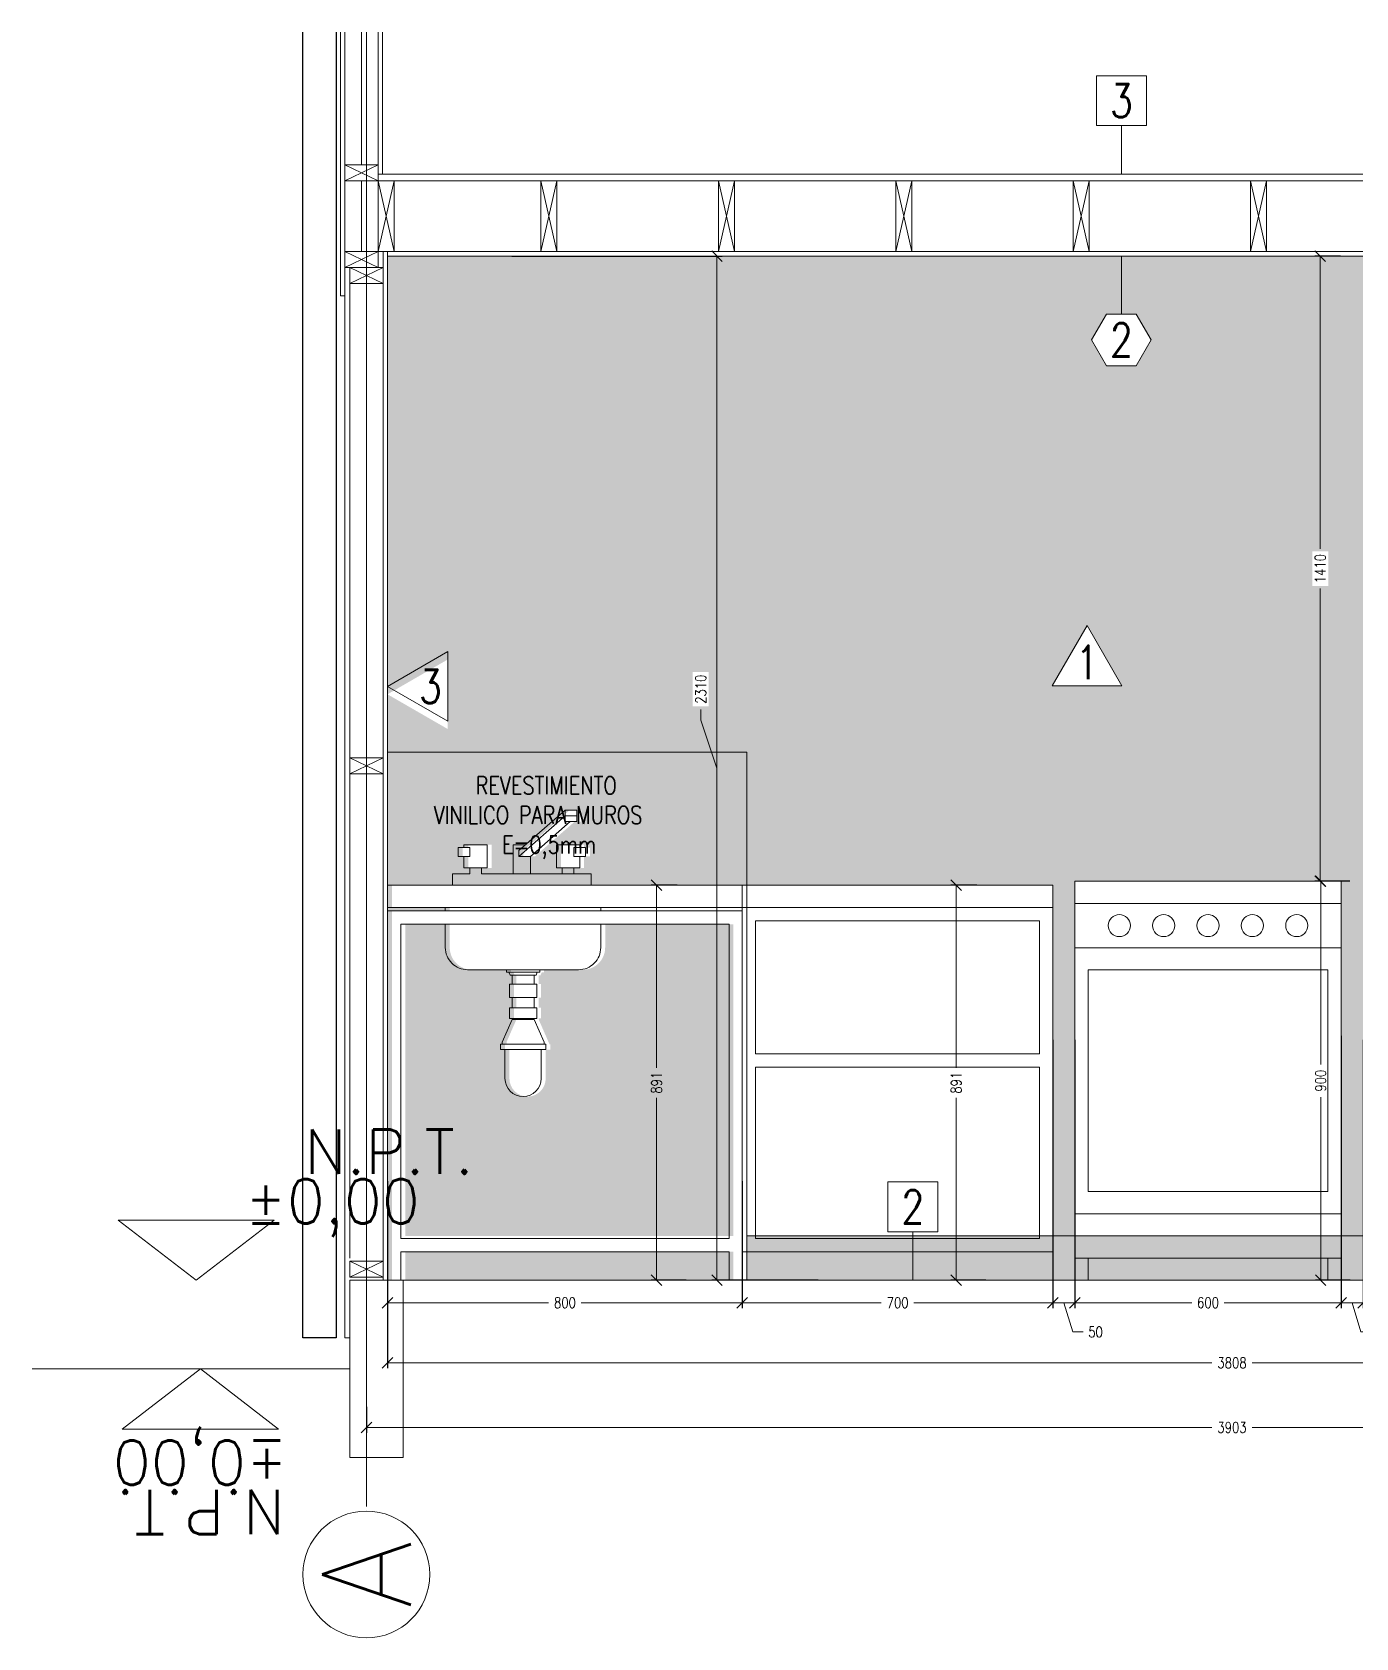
# Model space of a CAD drawing. Header units: metres. Extents: x -2 to 690, y -116 to 73.
# Drawn here: x 642.142 to 645.126, y 15.305 to 18.927 of the extents above; entities that cross this region are included whole.
import ezdxf
from ezdxf.enums import TextEntityAlignment as Align

# ---------------------------------------------------------------- set-up
doc = ezdxf.new("R2010")
doc.units = ezdxf.units.M
doc.header["$LTSCALE"] = 5
doc.header["$MEASUREMENT"] = 0
doc.layers.get('0').update_dxf_attribs({"color": 30})
doc.layers.get('DEFPOINTS').update_dxf_attribs({"color": 210})
doc.layers.add('_AUX', color=210, linetype='Continuous', lineweight=18, plot=False)
for name, color, linetype, lineweight in [('A-ANNO-DIMS', 3, 'Continuous', 18), ('A-ANNO-SYMB', 3, 'Continuous', 18), ('A-ANNO-TEXT', 3, 'Continuous', 18), ('A-DETL-MBND', 3, 'Continuous', 18), ('A-ELEV-IDEN', 3, 'Continuous', 18), ('A-ELEV-MBE2', 4, 'Continuous', 25), ('A-ELEV-PATT', 8, 'Continuous', 18), ('A-FURN', 8, 'Continuous', 18), ('A-WALL-PATT', 8, 'Continuous', 18), ('A-WALL-STUD', 3, 'Continuous', 18)]:
    doc.layers.add(name, color=color, linetype=linetype, lineweight=lineweight)
doc.styles.add('E-ROMANS', font='romans.shx', dxfattribs={"width": 0.8})
doc.dimstyles.new('E-0020_TICK_12', dxfattribs={"dimscale": 0.001, "dimtxt": 24, "dimasz": 24, "dimexe": 12, "dimexo": 8, "dimgap": 12, "dimtad": 0, "dimdec": 0, "dimlfac": 1000, "dimzin": 0, "dimdsep": 46, "dimtxsty": 'E-ROMANS', "dimblk": 'OBLIQUE', "dimcen": 12, "dimclrd": 256, "dimclre": 256, "dimclrt": 256, "dimadec": 0, "dimazin": 0, "dimtfac": 1, "dimtdec": 0, "dimtmove": 1, "dimatfit": 3, "dimldrblk": 'OPEN90', "dimfxl": 1, "dimtfill": 1, "dimtolj": 1, "dimtzin": 0, "dimlwd": -1, "dimarcsym": 0})

# ---------------------------------------------------------------- blocks, each defined once
blk = doc.blocks.new('_Oblique')
at = {"color": 0, "linetype": 'ByBlock', "lineweight": -2}
blk.add_line((-0.5, -0.5), (0.5, 0.5), dxfattribs=at)
blk = doc.blocks.new('*D149')
at = {"layer": 'A-ANNO-DIMS', "lineweight": -2, "transparency": 16777216}
for p, q in [((643.2237, 18.422), (643.6979, 18.422)), ((643.9138, 16.112), (643.6739, 16.112))]:
    blk.add_line(p, q, dxfattribs=at)
at = {"layer": 'A-ANNO-DIMS', "transparency": 16777216}
for p, q in [((643.6859, 16.112), (643.6859, 18.422)), ((643.6493, 17.3752), (643.6493, 17.3992)), ((643.6859, 17.267), (643.6493, 17.3752))]:
    blk.add_line(p, q, dxfattribs=at)
at = {"layer": 'DEFPOINTS', "color": 0, "transparency": 16777216}
for p in [(643.2157, 18.422), (643.6859, 18.422), (643.9218, 16.112)]:
    blk.add_point(p, dxfattribs=at)
at = {"layer": 'A-ANNO-DIMS', "transparency": 16777216, "xscale": 0.024, "yscale": 0.024, "zscale": 0.024}
for p, rotation in [((643.6859, 18.422), 90), ((643.6859, 16.112), 270)]:
    blk.add_blockref('_Oblique', p, dxfattribs=dict(at, rotation=rotation))
at = {"layer": 'A-ANNO-DIMS', "transparency": 16777216, "insert": (643.6493, 17.4451), "char_height": 0.024, "attachment_point": 5, "rotation": 90, "style": 'E-ROMANS', "bg_fill": 3, "box_fill_scale": 1.25, "bg_fill_color": 256, "bg_fill_true_color": 13158600, "bg_fill_transparency": 0}
blk.add_mtext('\\A1;2310', dxfattribs=at)
blk = doc.blocks.new('_Open90')
at = {"color": 0, "linetype": 'ByBlock', "lineweight": -2}
for p, q in [((0, 0), (-1, 0)), ((-0.5, 0.5), (0, 0)), ((0, 0), (-0.5, -0.5))]:
    blk.add_line(p, q, dxfattribs=at)
blk = doc.blocks.new('*D151')
at = {"layer": 'A-ANNO-DIMS', "lineweight": -2, "transparency": 16777216}
for p, q in [((646.751, 16.2446), (646.751, 15.9138)), ((642.943, 16.2002), (642.943, 15.9138))]:
    blk.add_line(p, q, dxfattribs=at)
at = {"layer": 'A-ANNO-DIMS', "transparency": 16777216}
for p, q in [((642.943, 15.9258), (644.8012, 15.9258)), ((646.751, 15.9258), (644.8928, 15.9258))]:
    blk.add_line(p, q, dxfattribs=at)
at = {"layer": 'DEFPOINTS', "color": 0, "transparency": 16777216}
for p in [(646.751, 16.2526), (642.943, 16.2082), (646.751, 15.9258)]:
    blk.add_point(p, dxfattribs=at)
at = {"layer": 'A-ANNO-DIMS', "transparency": 16777216, "xscale": 0.024, "yscale": 0.024, "zscale": 0.024, "rotation": 180}
blk.add_blockref('_Oblique', (642.943, 15.9258), dxfattribs=at)
at = {"layer": 'A-ANNO-DIMS', "transparency": 16777216, "xscale": 0.024, "yscale": 0.024, "zscale": 0.024}
blk.add_blockref('_Oblique', (646.751, 15.9258), dxfattribs=at)
at = {"layer": 'A-ANNO-DIMS', "transparency": 16777216, "insert": (644.847, 15.9258), "char_height": 0.024, "attachment_point": 5, "style": 'E-ROMANS', "bg_fill": 3, "box_fill_scale": 1.25, "bg_fill_color": 256, "bg_fill_true_color": 13158600, "bg_fill_transparency": 0}
blk.add_mtext('\\A1;3808', dxfattribs=at)
blk = doc.blocks.new('*D154')
at = {"layer": 'A-ANNO-DIMS', "lineweight": -2, "transparency": 16777216}
for p, q in [((645.0932, 17.012), (645.0349, 17.012)), ((645.1135, 16.112), (645.0349, 16.112))]:
    blk.add_line(p, q, dxfattribs=at)
at = {"layer": 'A-ANNO-DIMS', "transparency": 16777216}
for p, q in [((645.0469, 17.012), (645.0469, 16.5987)), ((645.0469, 16.112), (645.0469, 16.5253))]:
    blk.add_line(p, q, dxfattribs=at)
at = {"layer": 'DEFPOINTS', "color": 0, "transparency": 16777216}
for p in [(645.0469, 17.012), (645.1012, 17.012), (645.1215, 16.112)]:
    blk.add_point(p, dxfattribs=at)
at = {"layer": 'A-ANNO-DIMS', "transparency": 16777216, "xscale": 0.024, "yscale": 0.024, "zscale": 0.024}
for p, rotation in [((645.0469, 17.012), 90), ((645.0469, 16.112), 270)]:
    blk.add_blockref('_Oblique', p, dxfattribs=dict(at, rotation=rotation))
at = {"layer": 'A-ANNO-DIMS', "transparency": 16777216, "insert": (645.0469, 16.562), "char_height": 0.024, "attachment_point": 5, "rotation": 90, "style": 'E-ROMANS', "bg_fill": 3, "box_fill_scale": 1.25, "bg_fill_color": 256, "bg_fill_true_color": 13158600, "bg_fill_transparency": 0}
blk.add_mtext('\\A1;900', dxfattribs=at)
blk = doc.blocks.new('*D155')
at = {"layer": 'A-ANNO-DIMS', "lineweight": -2, "transparency": 16777216}
for p, q in [((644.2714, 17.0029), (644.2131, 17.0029)), ((644.2917, 16.112), (644.2131, 16.112))]:
    blk.add_line(p, q, dxfattribs=at)
at = {"layer": 'A-ANNO-DIMS', "transparency": 16777216}
for p, q in [((644.2251, 17.0029), (644.2251, 16.5914)), ((644.2251, 16.112), (644.2251, 16.5235))]:
    blk.add_line(p, q, dxfattribs=at)
at = {"layer": 'DEFPOINTS', "color": 0, "transparency": 16777216}
for p in [(644.2251, 17.0029), (644.2794, 17.0029), (644.2997, 16.112)]:
    blk.add_point(p, dxfattribs=at)
at = {"layer": 'A-ANNO-DIMS', "transparency": 16777216, "xscale": 0.024, "yscale": 0.024, "zscale": 0.024}
for p, rotation in [((644.2251, 17.0029), 90), ((644.2251, 16.112), 270)]:
    blk.add_blockref('_Oblique', p, dxfattribs=dict(at, rotation=rotation))
at = {"layer": 'A-ANNO-DIMS', "transparency": 16777216, "insert": (644.2251, 16.5574), "char_height": 0.024, "attachment_point": 5, "rotation": 90, "style": 'E-ROMANS', "bg_fill": 3, "box_fill_scale": 1.25, "bg_fill_color": 256, "bg_fill_true_color": 13158600, "bg_fill_transparency": 0}
blk.add_mtext('\\A1;891', dxfattribs=at)
blk = doc.blocks.new('*D156')
at = {"layer": 'A-ANNO-DIMS', "lineweight": -2, "transparency": 16777216}
for p, q in [((643.5959, 17.0029), (643.5376, 17.0029)), ((643.6162, 16.112), (643.5376, 16.112))]:
    blk.add_line(p, q, dxfattribs=at)
at = {"layer": 'A-ANNO-DIMS', "transparency": 16777216}
for p, q in [((643.5496, 17.0029), (643.5496, 16.5914)), ((643.5496, 16.112), (643.5496, 16.5235))]:
    blk.add_line(p, q, dxfattribs=at)
at = {"layer": 'DEFPOINTS', "color": 0, "transparency": 16777216}
for p in [(643.5496, 17.0029), (643.6039, 17.0029), (643.6242, 16.112)]:
    blk.add_point(p, dxfattribs=at)
at = {"layer": 'A-ANNO-DIMS', "transparency": 16777216, "xscale": 0.024, "yscale": 0.024, "zscale": 0.024}
for p, rotation in [((643.5496, 17.0029), 90), ((643.5496, 16.112), 270)]:
    blk.add_blockref('_Oblique', p, dxfattribs=dict(at, rotation=rotation))
at = {"layer": 'A-ANNO-DIMS', "transparency": 16777216, "insert": (643.5496, 16.5574), "char_height": 0.024, "attachment_point": 5, "rotation": 90, "style": 'E-ROMANS', "bg_fill": 3, "box_fill_scale": 1.25, "bg_fill_color": 256, "bg_fill_true_color": 13158600, "bg_fill_transparency": 0}
blk.add_mtext('\\A1;891', dxfattribs=at)
blk = doc.blocks.new('*D158')
at = {"layer": 'A-ANNO-DIMS', "lineweight": -2, "transparency": 16777216}
for p, q in [((645.0917, 18.422), (645.0339, 18.422)), ((645.1125, 17.012), (645.0339, 17.012))]:
    blk.add_line(p, q, dxfattribs=at)
at = {"layer": 'A-ANNO-DIMS', "transparency": 16777216}
for p, q in [((645.0459, 18.422), (645.0459, 17.7614)), ((645.0459, 17.012), (645.0459, 17.6725))]:
    blk.add_line(p, q, dxfattribs=at)
at = {"layer": 'DEFPOINTS', "color": 0, "transparency": 16777216}
for p in [(645.0459, 18.422), (645.0997, 18.422), (645.1205, 17.012)]:
    blk.add_point(p, dxfattribs=at)
at = {"layer": 'A-ANNO-DIMS', "transparency": 16777216, "xscale": 0.024, "yscale": 0.024, "zscale": 0.024}
for p, rotation in [((645.0459, 18.422), 90), ((645.0459, 17.012), 270)]:
    blk.add_blockref('_Oblique', p, dxfattribs=dict(at, rotation=rotation))
at = {"layer": 'A-ANNO-DIMS', "transparency": 16777216, "insert": (645.0459, 17.717), "char_height": 0.024, "attachment_point": 5, "rotation": 90, "style": 'E-ROMANS', "bg_fill": 3, "box_fill_scale": 1.25, "bg_fill_color": 256, "bg_fill_true_color": 13158600, "bg_fill_transparency": 0}
blk.add_mtext('\\A1;1410', dxfattribs=at)
blk = doc.blocks.new('*D159')
at = {"layer": 'A-ANNO-DIMS', "lineweight": -2, "transparency": 16777216}
for p, q in [((642.943, 16.3358), (642.943, 16.0494)), ((643.743, 16.212), (643.743, 16.0494))]:
    blk.add_line(p, q, dxfattribs=at)
at = {"layer": 'A-ANNO-DIMS', "transparency": 16777216}
for p, q in [((642.943, 16.0614), (643.3063, 16.0614)), ((643.743, 16.0614), (643.3797, 16.0614))]:
    blk.add_line(p, q, dxfattribs=at)
at = {"layer": 'DEFPOINTS', "color": 0, "transparency": 16777216}
for p in [(642.943, 16.3438), (643.743, 16.22), (643.743, 16.0614)]:
    blk.add_point(p, dxfattribs=at)
at = {"layer": 'A-ANNO-DIMS', "transparency": 16777216, "xscale": 0.024, "yscale": 0.024, "zscale": 0.024, "rotation": 180}
blk.add_blockref('_Oblique', (642.943, 16.0614), dxfattribs=at)
at = {"layer": 'A-ANNO-DIMS', "transparency": 16777216, "xscale": 0.024, "yscale": 0.024, "zscale": 0.024}
blk.add_blockref('_Oblique', (643.743, 16.0614), dxfattribs=at)
at = {"layer": 'A-ANNO-DIMS', "transparency": 16777216, "insert": (643.343, 16.0614), "char_height": 0.024, "attachment_point": 5, "style": 'E-ROMANS', "bg_fill": 3, "box_fill_scale": 1.25, "bg_fill_color": 256, "bg_fill_true_color": 13158600, "bg_fill_transparency": 0}
blk.add_mtext('\\A1;800', dxfattribs=at)
blk = doc.blocks.new('*D160')
at = {"layer": 'A-ANNO-DIMS', "lineweight": -2, "transparency": 16777216}
for p, q in [((644.443, 16.6542), (644.443, 16.0494)), ((643.743, 16.3358), (643.743, 16.0494))]:
    blk.add_line(p, q, dxfattribs=at)
at = {"layer": 'A-ANNO-DIMS', "transparency": 16777216}
for p, q in [((643.743, 16.0614), (644.0563, 16.0614)), ((644.443, 16.0614), (644.1297, 16.0614))]:
    blk.add_line(p, q, dxfattribs=at)
at = {"layer": 'DEFPOINTS', "color": 0, "transparency": 16777216}
for p in [(644.443, 16.6622), (643.743, 16.3438), (644.443, 16.0614)]:
    blk.add_point(p, dxfattribs=at)
at = {"layer": 'A-ANNO-DIMS', "transparency": 16777216, "xscale": 0.024, "yscale": 0.024, "zscale": 0.024, "rotation": 180}
blk.add_blockref('_Oblique', (643.743, 16.0614), dxfattribs=at)
at = {"layer": 'A-ANNO-DIMS', "transparency": 16777216, "xscale": 0.024, "yscale": 0.024, "zscale": 0.024}
blk.add_blockref('_Oblique', (644.443, 16.0614), dxfattribs=at)
at = {"layer": 'A-ANNO-DIMS', "transparency": 16777216, "insert": (644.093, 16.0614), "char_height": 0.024, "attachment_point": 5, "style": 'E-ROMANS', "bg_fill": 3, "box_fill_scale": 1.25, "bg_fill_color": 256, "bg_fill_true_color": 13158600, "bg_fill_transparency": 0}
blk.add_mtext('\\A1;700', dxfattribs=at)
blk = doc.blocks.new('*D161')
at = {"layer": 'A-ANNO-DIMS', "lineweight": -2, "transparency": 16777216}
for p, q in [((644.493, 16.6542), (644.493, 16.0494)), ((644.443, 16.3358), (644.443, 16.0494))]:
    blk.add_line(p, q, dxfattribs=at)
at = {"layer": 'A-ANNO-DIMS', "transparency": 16777216}
for p, q in [((644.443, 16.0614), (644.493, 16.0614)), ((644.468, 16.0614), (644.4878, 15.9954)), ((644.4878, 15.9954), (644.5118, 15.9954))]:
    blk.add_line(p, q, dxfattribs=at)
at = {"layer": 'DEFPOINTS', "color": 0, "transparency": 16777216}
for p in [(644.493, 16.6622), (644.443, 16.3438), (644.493, 16.0614)]:
    blk.add_point(p, dxfattribs=at)
at = {"layer": 'A-ANNO-DIMS', "transparency": 16777216, "xscale": 0.024, "yscale": 0.024, "zscale": 0.024, "rotation": 180}
blk.add_blockref('_Oblique', (644.443, 16.0614), dxfattribs=at)
at = {"layer": 'A-ANNO-DIMS', "transparency": 16777216, "xscale": 0.024, "yscale": 0.024, "zscale": 0.024}
blk.add_blockref('_Oblique', (644.493, 16.0614), dxfattribs=at)
at = {"layer": 'A-ANNO-DIMS', "transparency": 16777216, "insert": (644.5393, 15.9954), "char_height": 0.024, "attachment_point": 5, "style": 'E-ROMANS', "bg_fill": 3, "box_fill_scale": 1.25, "bg_fill_color": 256, "bg_fill_true_color": 13158600, "bg_fill_transparency": 0}
blk.add_mtext('\\A1;50', dxfattribs=at)
blk = doc.blocks.new('*D162')
at = {"layer": 'A-ANNO-DIMS', "lineweight": -2, "transparency": 16777216}
for p, q in [((645.143, 16.6542), (645.143, 16.0494)), ((645.093, 16.3358), (645.093, 16.0494))]:
    blk.add_line(p, q, dxfattribs=at)
at = {"layer": 'A-ANNO-DIMS', "transparency": 16777216}
for p, q in [((645.093, 16.0614), (645.143, 16.0614)), ((645.118, 16.0614), (645.1378, 15.9954)), ((645.1378, 15.9954), (645.1618, 15.9954))]:
    blk.add_line(p, q, dxfattribs=at)
at = {"layer": 'DEFPOINTS', "color": 0, "transparency": 16777216}
for p in [(645.143, 16.6622), (645.093, 16.3438), (645.143, 16.0614)]:
    blk.add_point(p, dxfattribs=at)
at = {"layer": 'A-ANNO-DIMS', "transparency": 16777216, "xscale": 0.024, "yscale": 0.024, "zscale": 0.024, "rotation": 180}
blk.add_blockref('_Oblique', (645.093, 16.0614), dxfattribs=at)
at = {"layer": 'A-ANNO-DIMS', "transparency": 16777216, "xscale": 0.024, "yscale": 0.024, "zscale": 0.024}
blk.add_blockref('_Oblique', (645.143, 16.0614), dxfattribs=at)
at = {"layer": 'A-ANNO-DIMS', "transparency": 16777216, "insert": (645.1893, 15.9954), "char_height": 0.024, "attachment_point": 5, "style": 'E-ROMANS', "bg_fill": 3, "box_fill_scale": 1.25, "bg_fill_color": 256, "bg_fill_true_color": 13158600, "bg_fill_transparency": 0}
blk.add_mtext('\\A1;50', dxfattribs=at)
blk = doc.blocks.new('*D164')
at = {"layer": 'A-ANNO-DIMS', "lineweight": -2, "transparency": 16777216}
for p, q in [((645.093, 16.6633), (645.093, 16.0494)), ((644.493, 16.3358), (644.493, 16.0494))]:
    blk.add_line(p, q, dxfattribs=at)
at = {"layer": 'A-ANNO-DIMS', "transparency": 16777216}
for p, q in [((644.493, 16.0614), (644.7568, 16.0614)), ((645.093, 16.0614), (644.8292, 16.0614))]:
    blk.add_line(p, q, dxfattribs=at)
at = {"layer": 'DEFPOINTS', "color": 0, "transparency": 16777216}
for p in [(645.093, 16.6713), (644.493, 16.3438), (645.093, 16.0614)]:
    blk.add_point(p, dxfattribs=at)
at = {"layer": 'A-ANNO-DIMS', "transparency": 16777216, "xscale": 0.024, "yscale": 0.024, "zscale": 0.024, "rotation": 180}
blk.add_blockref('_Oblique', (644.493, 16.0614), dxfattribs=at)
at = {"layer": 'A-ANNO-DIMS', "transparency": 16777216, "xscale": 0.024, "yscale": 0.024, "zscale": 0.024}
blk.add_blockref('_Oblique', (645.093, 16.0614), dxfattribs=at)
at = {"layer": 'A-ANNO-DIMS', "transparency": 16777216, "insert": (644.793, 16.0614), "char_height": 0.024, "attachment_point": 5, "style": 'E-ROMANS', "bg_fill": 3, "box_fill_scale": 1.25, "bg_fill_color": 256, "bg_fill_true_color": 13158600, "bg_fill_transparency": 0}
blk.add_mtext('\\A1;600', dxfattribs=at)
blk = doc.blocks.new('*D170')
at = {"layer": 'A-ANNO-DIMS', "lineweight": -2, "transparency": 16777216}
for p, q in [((646.7985, 15.8466), (646.7985, 15.768)), ((642.8955, 15.8263), (642.8955, 15.768))]:
    blk.add_line(p, q, dxfattribs=at)
at = {"layer": 'A-ANNO-DIMS', "transparency": 16777216}
for p, q in [((642.8955, 15.78), (644.8012, 15.78)), ((646.7985, 15.78), (644.8928, 15.78))]:
    blk.add_line(p, q, dxfattribs=at)
at = {"layer": 'DEFPOINTS', "color": 0, "transparency": 16777216}
for p in [(642.8955, 15.8343), (646.7985, 15.8546), (642.8955, 15.78)]:
    blk.add_point(p, dxfattribs=at)
at = {"layer": 'A-ANNO-DIMS', "transparency": 16777216, "xscale": 0.024, "yscale": 0.024, "zscale": 0.024, "rotation": 180}
blk.add_blockref('_Oblique', (642.8955, 15.78), dxfattribs=at)
at = {"layer": 'A-ANNO-DIMS', "transparency": 16777216, "xscale": 0.024, "yscale": 0.024, "zscale": 0.024}
blk.add_blockref('_Oblique', (646.7985, 15.78), dxfattribs=at)
at = {"layer": 'A-ANNO-DIMS', "transparency": 16777216, "insert": (644.847, 15.78), "char_height": 0.024, "attachment_point": 5, "style": 'E-ROMANS', "bg_fill": 3, "box_fill_scale": 1.25, "bg_fill_color": 256, "bg_fill_true_color": 13158600, "bg_fill_transparency": 0}
blk.add_mtext('\\A1;3903', dxfattribs=at)

msp = doc.modelspace()

# ---------------------------------------------------------------- hatches: boundary and pattern name
at = {"layer": 'A-ELEV-PATT'}
h = msp.add_hatch(dxfattribs=at)
h.set_pattern_fill('DOTS', color=256, scale=0.01, style=0)
h.set_pattern_definition([(0, (0, 0), (0.0079375, 0.015875), [0, -0.015875])])
h.paths.add_polyline_path([(646.194, 18.422), (644.5977, 18.422), (644.5977, 18.2911), (644.6313, 18.2911), (644.665, 18.2328), (644.6313, 18.1745), (644.564, 18.1745), (644.5304, 18.2328), (644.564, 18.2911), (644.5977, 18.2911), (644.5977, 18.422), (642.943, 18.422), (642.943, 17.3029), (643.743, 17.3029), (643.743, 17.0029), (644.443, 17.0029), (644.443, 16.112), (644.523, 16.112), (644.523, 16.162), (644.493, 16.162), (644.493, 17.012), (645.093, 17.012), (645.093, 16.162), (645.063, 16.162), (645.063, 16.112), (645.143, 16.112), (645.143, 17.0029), (645.493, 17.0029), (645.494, 16.112), (645.574, 16.112), (645.574, 16.137), (645.544, 16.137), (645.544, 17.737), (646.144, 17.737), (646.144, 17.3009), (646.194, 17.272)])
h.paths.add_polyline_path([(644.4419, 17.4529), (644.5203, 17.5888), (644.5987, 17.4529)], flags=16)
h.paths.add_polyline_path([(643.0789, 17.5121), (643.0789, 17.3552), (642.943, 17.4336)], flags=16)
h.paths.add_polyline_path([(644.6336, 18.3069), (644.7452, 18.3069), (644.7452, 18.3935), (644.6336, 18.3935)], flags=24)
h.paths.add_polyline_path([(645.7931, 18.0389), (645.7931, 18.12), (645.7064, 18.12), (645.7064, 18.0389)], flags=24)
h.paths.add_polyline_path([(644.3536, 17.6552), (644.3536, 17.7668), (644.2669, 17.7668), (644.2669, 17.6552)], flags=24)
h.paths.add_polyline_path([(645.0366, 17.6642), (645.0366, 17.7758), (644.95, 17.7758), (644.95, 17.6642)], flags=24)
h.paths.add_polyline_path([(644.4785, 17.4247), (644.5733, 17.4247), (644.5733, 17.5872), (644.4785, 17.5872)], flags=8)
h.paths.add_polyline_path([(644.4785, 17.4247), (644.5733, 17.4247), (644.5733, 17.5872), (644.4785, 17.5872)], flags=24)
h.paths.add_polyline_path([(642.9935, 17.3538), (643.0883, 17.3538), (643.0883, 17.5163), (642.9935, 17.5163)], flags=24)

# ---------------------------------------------------------------- linework, layer by layer
at = {"layer": '_AUX'}
for points in [[(644.443, 17.0029), (643.743, 17.0029), (643.743, 16.112), (644.443, 16.112)], [(644.493, 17.012), (645.093, 17.012), (645.093, 16.162), (644.493, 16.162)]]:
    msp.add_lwpolyline(points, close=True, dxfattribs=at)
at = {"layer": 'A-ANNO-SYMB'}
msp.add_line((642.8955, 15.602), (642.8955, 18.9271), dxfattribs=at)
for points in [[(642.3358, 16.2479), (642.6878, 16.2479)], [(642.3358, 16.2479), (642.5118, 16.112), (642.6878, 16.2479)], [(642.1419, 15.912), (642.858, 15.912), (642.858, 16.112), (647.184, 16.112)], [(642.3451, 15.7761), (642.5211, 15.912), (642.6971, 15.7761)], [(642.3451, 15.7761), (642.6971, 15.7761)]]:
    msp.add_lwpolyline(points, dxfattribs=at)
msp.add_circle((642.8955, 15.4485), 0.143, dxfattribs=at)
at = {"layer": 'A-ANNO-TEXT'}
for p, q in [((644.5977, 18.7162), (644.5977, 18.607)), ((644.5977, 18.2911), (644.5977, 18.422)), ((644.1274, 16.2212), (644.1274, 16.112))]:
    msp.add_line(p, q, dxfattribs=at)
for points in [[(644.6539, 18.8287), (644.5414, 18.8287), (644.5414, 18.7162), (644.6539, 18.7162)], [(644.564, 18.1745), (644.5304, 18.2328), (644.564, 18.2911), (644.6313, 18.2911), (644.665, 18.2328), (644.6313, 18.1745)], [(644.5203, 17.5888), (644.5987, 17.4529), (644.4419, 17.4529)], [(642.943, 17.4514), (643.0789, 17.373), (643.0789, 17.5299)], [(644.1836, 16.3337), (644.0711, 16.3337), (644.0711, 16.2212), (644.1836, 16.2212)]]:
    msp.add_lwpolyline(points, close=True, dxfattribs=at)
at = {"layer": 'A-DETL-MBND'}
for p, q in [((642.922, 18.607), (642.922, 18.9271)), ((642.932, 18.607), (642.932, 18.9271)), ((642.858, 16.162), (642.858, 18.36))]:
    msp.add_line(p, q, dxfattribs=at)
for points in [[(642.847, 18.332), (642.837, 18.332), (642.837, 18.9271)], [(642.847, 18.432), (642.847, 18.9271)], [(642.922, 18.607), (646.9853, 18.607)], [(642.922, 18.592), (646.9853, 18.592)], [(642.922, 18.432), (646.9853, 18.432)], [(642.933, 16.112), (642.933, 18.432)], [(642.943, 18.432), (642.943, 16.112)], [(642.943, 18.422), (646.751, 18.422)], [(642.858, 15.982), (642.847, 15.982), (642.847, 18.396)]]:
    msp.add_lwpolyline(points, dxfattribs=at)
at = {"layer": 'A-ELEV-IDEN'}
msp.add_lwpolyline([(642.858, 15.912), (642.858, 15.712), (642.978, 15.712), (642.978, 16.112)], dxfattribs=at)
at = {"layer": 'A-ELEV-MBE2'}
msp.add_line((642.827, 15.982), (642.752, 15.982), dxfattribs=at)
for points in [[(642.752, 15.982), (642.752, 18.9271)], [(642.827, 18.9271), (642.827, 15.982)]]:
    msp.add_lwpolyline(points, dxfattribs=at)
at = {"layer": 'A-FURN'}
for p, q in [((643.1285, 17.029), (643.1285, 17.042)), ((643.1546, 17.042), (643.1546, 17.029)), ((642.943, 16.9529), (642.943, 17.0029)), ((643.743, 17.0029), (644.443, 17.0029)), ((644.443, 17.0029), (644.443, 17.0029)), ((644.443, 17.0029), (644.443, 16.112)), ((643.743, 16.9529), (644.443, 16.9529)), ((644.093, 16.1764), (643.743, 16.1764)), ((644.093, 16.1764), (644.443, 16.1764))]:
    msp.add_line(p, q, dxfattribs=at)
for points in [[(643.1154, 17.0877), (643.1154, 17.0942), (643.1676, 17.0942), (643.1676, 17.042), (643.1154, 17.042), (643.1154, 17.0681)], [(643.0734, 16.9529), (643.0734, 16.9449)], [(644.493, 16.862), (644.493, 16.962)]]:
    msp.add_lwpolyline(points, dxfattribs=at)
msp.add_lwpolyline([(643.1024, 17.0681), (643.1024, 17.0877), (643.1285, 17.0877), (643.1285, 17.0681)], close=True, dxfattribs=at)
for centre in [(644.593, 16.912), (644.693, 16.912), (644.793, 16.912), (644.893, 16.912)]:
    msp.add_circle(centre, 0.025, dxfattribs=at)
at = {"layer": 'A-WALL-PATT', "ltscale": 0.1}
for p, q in [((642.8845, 18.628), (642.8845, 18.9271)), ((642.8845, 18.432), (642.8845, 18.592)), ((642.8955, 17.297), (642.8955, 18.332)), ((642.8955, 16.162), (642.8955, 17.247))]:
    msp.add_line(p, q, dxfattribs=at)
at = {"layer": 'A-WALL-STUD'}
for p, q in [((642.847, 18.592), (642.922, 18.628)), ((642.922, 18.592), (642.847, 18.628)), ((642.847, 18.396), (642.922, 18.432)), ((642.922, 18.396), (642.847, 18.432)), ((642.858, 18.36), (642.933, 18.396)), ((642.933, 18.36), (642.858, 18.396)), ((642.858, 17.254), (642.933, 17.29)), ((642.933, 17.254), (642.858, 17.29))]:
    msp.add_line(p, q, dxfattribs=at)
for points in [[(642.847, 18.592), (642.922, 18.592), (642.922, 18.628), (642.847, 18.628)], [(642.847, 18.396), (642.922, 18.396), (642.922, 18.432), (642.847, 18.432)], [(642.858, 18.36), (642.933, 18.36), (642.933, 18.396), (642.858, 18.396)], [(642.858, 17.254), (642.933, 17.254), (642.933, 17.29), (642.858, 17.29)]]:
    msp.add_lwpolyline(points, close=True, dxfattribs=at)
for points in [[(642.922, 18.592), (642.922, 18.432), (642.958, 18.432), (642.958, 18.592), (642.922, 18.592)], [(642.958, 18.592), (642.922, 18.432)], [(642.922, 18.592), (642.958, 18.432)], [(644.089, 18.592), (644.089, 18.432), (644.125, 18.432), (644.125, 18.592), (644.089, 18.592)], [(644.125, 18.592), (644.089, 18.432)], [(644.089, 18.592), (644.125, 18.432)], [(644.489, 18.592), (644.489, 18.432), (644.525, 18.432), (644.525, 18.592), (644.489, 18.592)], [(644.525, 18.592), (644.489, 18.432)], [(644.489, 18.592), (644.525, 18.432)], [(644.889, 18.592), (644.889, 18.432), (644.925, 18.432), (644.925, 18.592), (644.889, 18.592)], [(644.925, 18.592), (644.889, 18.432)], [(644.889, 18.592), (644.925, 18.432)]]:
    msp.add_lwpolyline(points, dxfattribs=at)

# ---------------------------------------------------------------- texts
at = {"layer": 'A-ANNO-TEXT', "char_height": 0.075, "attachment_point": 5, "style": 'E-ROMANS'}
for s, insert, rotation in [('\\pi-0.45,l0.45,t0.45;3', (644.5977, 18.7724), 359.9995), ('\\pi-0.45,l0.45,t0.45;2', (644.5977, 18.2328), 359.9995), ('\\pi-0.45,l0.45,t0.45;1', (644.5203, 17.5055), 359.9995), ('\\pi-0.45,l0.45,t0.45;3', (643.0399, 17.4514), 0.0005), ('\\pi-0.45,l0.45,t0.45;2', (644.1274, 16.2774), 359.9995)]:
    msp.add_mtext(s, dxfattribs=dict(at, insert=insert, rotation=rotation))
at = {"layer": 'A-ANNO-TEXT', "insert": (643.3132, 17.0625), "char_height": 0.04, "attachment_point": 7, "style": 'E-ROMANS'}
msp.add_mtext('\\pi-0.17143;REVESTIMIENTO\\P\\pi-0.2659;VINILICO PARA MUROS\\P\\pi-0.112;E=0,5mm', dxfattribs=at)
at = {"layer": 'A-ANNO-TEXT', "style": 'E-ROMANS'}
for tag, text, p in [('%%P0,00', '0.00', (642.5211, 15.7808)), ('N.P.T.', 'N.', (642.5211, 15.6692))]:
    msp.add_attdef(tag, text=text, height=0.1, rotation=180, dxfattribs=at).set_placement(p, align=Align.BOTTOM_CENTER)
msp.add_attdef('A', text='0.00', height=0.2, rotation=90, dxfattribs=at).set_placement((642.8955, 15.4485), align=Align.MIDDLE_CENTER)

# ---------------------------------------------------------------- next in the draw order: dimensions: what is measured, and where the dimension line sits
at = {"layer": 'A-ANNO-DIMS'}
dim = msp.add_linear_dim(base=(643.6859, 18.422), p1=(643.9218, 16.112), p2=(643.2157, 18.422), angle=90, dimstyle='E-0020_TICK_12', dxfattribs=at)
dim.commit()
dim.dimension.update_dxf_attribs({"geometry": '*D149', "text_midpoint": (643.6493, 17.4112), "dimtype": 160})
dim = msp.add_linear_dim(base=(642.8955, 15.78), p1=(646.7985, 15.8546), p2=(642.8955, 15.8343), angle=180, dimstyle='E-0020_TICK_12', dxfattribs=at)
dim.commit()
dim.dimension.update_dxf_attribs({"geometry": '*D170', "text_midpoint": (644.847, 15.78)})

# ---------------------------------------------------------------- next in the draw order: linework, layer by layer
at = {"layer": 'A-ELEV-PATT'}
msp.add_line((643.753, 17.3029), (642.943, 17.3029), dxfattribs=at)
at = {"layer": 'A-FURN'}
for p, q in [((643.2394, 17.0811), (643.3437, 17.1724)), ((643.3437, 17.1594), (643.3437, 17.1724)), ((643.3437, 17.1724), (643.3698, 17.1724)), ((643.3698, 17.1724), (643.3698, 17.1594)), ((643.3437, 17.1594), (643.2394, 17.0681)), ((643.3552, 17.1465), (643.2654, 17.0681)), ((643.3437, 17.1464), (643.3437, 17.1594)), ((643.3698, 17.1594), (643.3437, 17.1594)), ((643.3698, 17.1464), (643.3437, 17.1464)), ((643.3698, 17.1594), (643.3698, 17.1464)), ((643.2263, 17.0942), (643.2542, 17.0942)), ((643.2263, 17.029), (643.2263, 17.0942)), ((643.2394, 17.0681), (643.2394, 17.0811)), ((643.2654, 17.0681), (643.2394, 17.0681)), ((643.2654, 17.0681), (643.2654, 17.029)), ((643.3372, 17.042), (643.3372, 17.029)), ((643.3633, 17.029), (643.3633, 17.042)), ((643.743, 16.9529), (643.743, 17.0029)), ((643.743, 16.9529), (643.743, 16.9449)), ((642.943, 16.9449), (643.442, 16.9449)), ((642.973, 16.9149), (643.442, 16.9149)), ((643.2238, 16.7801), (643.2238, 16.7998)), ((643.2738, 16.7801), (643.2738, 16.7998)), ((643.2238, 16.7267), (643.2238, 16.7497)), ((643.2738, 16.7267), (643.2738, 16.7497)), ((643.2238, 16.7005), (643.2238, 16.7024)), ((643.2738, 16.7005), (643.2238, 16.7005)), ((643.2738, 16.7005), (643.2738, 16.7024)), ((643.2079, 16.6324), (643.2079, 16.5672)), ((643.2898, 16.6324), (643.2898, 16.5672))]:
    msp.add_line(p, q, dxfattribs=at)
for points in [[(643.3763, 17.0877), (643.3763, 17.0942), (643.3241, 17.0942), (643.3241, 17.042), (643.3763, 17.042), (643.3763, 17.0681)], [(643.1546, 17.029), (643.4024, 17.029), (643.4024, 17.0029), (643.0894, 17.0029), (643.0894, 17.029), (643.1285, 17.029)], [(643.4238, 16.9449), (643.4238, 16.9529)], [(643.2168, 16.8067), (643.2198, 16.7998), (643.2488, 16.7998)], [(643.2808, 16.8067), (643.2779, 16.7998), (643.2488, 16.7998)], [(643.2238, 16.7005), (643.2014, 16.6491), (643.2014, 16.6443), (643.2014, 16.6443)], [(643.2738, 16.7005), (643.2962, 16.6491), (643.2962, 16.6443), (643.2962, 16.6443)]]:
    msp.add_lwpolyline(points, dxfattribs=at)
for points in [[(643.3894, 17.0681), (643.3894, 17.0877), (643.3633, 17.0877), (643.3633, 17.0681)], [(643.2862, 16.8124), (643.2114, 16.8124), (643.2114, 16.8067), (643.2862, 16.8067)], [(643.2794, 16.7801), (643.2183, 16.7801), (643.2183, 16.7497), (643.2794, 16.7497)], [(643.2794, 16.7267), (643.2183, 16.7267), (643.2183, 16.7024), (643.2794, 16.7024)], [(643.2998, 16.6443), (643.1979, 16.6443), (643.1979, 16.6324), (643.2998, 16.6324)]]:
    msp.add_lwpolyline(points, close=True, dxfattribs=at)
msp.add_lwpolyline([(643.0734, 16.9149), (643.0734, 16.8624, 0.414214), (643.1234, 16.8124), (643.3738, 16.8124, 0.414214), (643.4238, 16.8624), (643.4238, 16.9149)], format="xyb", dxfattribs=at)
msp.add_arc((643.2488, 16.5672), 0.0409, 180, 0, dxfattribs=at)
at = {"layer": 'A-WALL-STUD'}
for points in [[(643.289, 18.592), (643.289, 18.432), (643.325, 18.432), (643.325, 18.592), (643.289, 18.592)], [(643.325, 18.592), (643.289, 18.432)], [(643.289, 18.592), (643.325, 18.432)], [(643.689, 18.592), (643.689, 18.432), (643.725, 18.432), (643.725, 18.592), (643.689, 18.592)], [(643.725, 18.592), (643.689, 18.432)], [(643.689, 18.592), (643.725, 18.432)]]:
    msp.add_lwpolyline(points, dxfattribs=at)

# ---------------------------------------------------------------- next in the draw order: dimensions: what is measured, and where the dimension line sits
at = {"layer": 'A-ANNO-DIMS'}
dim = msp.add_linear_dim(base=(646.751, 15.9258), p1=(642.943, 16.2082), p2=(646.751, 16.2526), dimstyle='E-0020_TICK_12', dxfattribs=at)
dim.commit()
dim.dimension.update_dxf_attribs({"geometry": '*D151', "text_midpoint": (644.847, 15.9258)})

# ---------------------------------------------------------------- next in the draw order: dimensions: what is measured, and where the dimension line sits
for base, p1, p2, picture, middle in [((645.0469, 17.012), (645.1215, 16.112), (645.1012, 17.012), '*D154', (645.0469, 16.562)), ((643.5496, 17.0029), (643.6242, 16.112), (643.6039, 17.0029), '*D156', (643.5496, 16.5574)), ((644.2251, 17.0029), (644.2997, 16.112), (644.2794, 17.0029), '*D155', (644.2251, 16.5574))]:
    dim = msp.add_linear_dim(base=base, p1=p1, p2=p2, angle=90, dimstyle='E-0020_TICK_12', dxfattribs=at)
    dim.commit()
    dim.dimension.update_dxf_attribs({"geometry": picture, "text_midpoint": middle})

# ---------------------------------------------------------------- next in the draw order: linework, layer by layer
at = {"layer": 'A-FURN'}
for p, q in [((643.743, 17.0029), (642.943, 17.0029)), ((643.743, 16.9529), (642.943, 16.9529)), ((644.493, 16.962), (645.093, 16.962)), ((643.743, 16.9449), (643.442, 16.9449)), ((643.713, 16.9149), (643.442, 16.9149)), ((644.493, 16.862), (645.093, 16.862))]:
    msp.add_line(p, q, dxfattribs=at)
msp.add_circle((644.993, 16.912), 0.025, dxfattribs=at)

# ---------------------------------------------------------------- next in the draw order: dimensions: what is measured, and where the dimension line sits
at = {"layer": 'A-ANNO-DIMS'}
dim = msp.add_linear_dim(base=(645.0459, 18.422), p1=(645.1205, 17.012), p2=(645.0997, 18.422), angle=90, dimstyle='E-0020_TICK_12', dxfattribs=at)
dim.commit()
dim.dimension.update_dxf_attribs({"geometry": '*D158', "text_midpoint": (645.0459, 17.717)})
for base, p1, p2, picture, middle in [((645.143, 16.0614), (645.093, 16.3438), (645.143, 16.6622), '*D162', (645.1738, 15.9954)), ((643.743, 16.0614), (642.943, 16.3438), (643.743, 16.22), '*D159', (643.343, 16.0614))]:
    dim = msp.add_linear_dim(base=base, p1=p1, p2=p2, dimstyle='E-0020_TICK_12', dxfattribs=at)
    dim.commit()
    dim.dimension.update_dxf_attribs({"geometry": picture, "text_midpoint": middle})

# ---------------------------------------------------------------- next in the draw order: linework, layer by layer
at = {"layer": 'A-FURN'}
for p, q in [((642.943, 16.1764), (642.943, 16.9449)), ((642.973, 16.2064), (642.973, 16.9149)), ((642.943, 16.1764), (642.943, 16.112)), ((642.973, 16.1764), (642.973, 16.112))]:
    msp.add_line(p, q, dxfattribs=at)
for points in [[(645.093, 16.962), (645.093, 17.012), (644.493, 17.012), (644.493, 16.962)], [(642.943, 16.112), (642.973, 16.112)]]:
    msp.add_lwpolyline(points, dxfattribs=at)
at = {"layer": 'A-WALL-STUD'}
for p, q in [((642.858, 16.119), (642.933, 16.155)), ((642.933, 16.119), (642.858, 16.155))]:
    msp.add_line(p, q, dxfattribs=at)
msp.add_lwpolyline([(642.858, 16.119), (642.933, 16.119), (642.933, 16.155), (642.858, 16.155)], close=True, dxfattribs=at)

# ---------------------------------------------------------------- next in the draw order: texts
at = {"layer": 'A-ANNO-TEXT', "style": 'E-ROMANS'}
for tag, text, p in [('N.P.T.', 'N.', (642.9471, 16.322)), ('%%P0,00', '0.00', (642.819, 16.2104))]:
    msp.add_attdef(tag, text=text, height=0.1, dxfattribs=at).set_placement(p, align=Align.BOTTOM_CENTER)

# ---------------------------------------------------------------- next in the draw order: dimensions: what is measured, and where the dimension line sits
at = {"layer": 'A-ANNO-DIMS'}
dim = msp.add_linear_dim(base=(644.443, 16.0614), p1=(643.743, 16.3438), p2=(644.443, 16.6622), dimstyle='E-0020_TICK_12', dxfattribs=at)
dim.commit()
dim.dimension.update_dxf_attribs({"geometry": '*D160', "text_midpoint": (644.093, 16.0614)})

# ---------------------------------------------------------------- next in the draw order: linework, layer by layer
at = {"layer": 'A-ELEV-PATT'}
msp.add_line((643.753, 16.112), (643.753, 17.3029), dxfattribs=at)
at = {"layer": 'A-FURN'}
for p, q in [((643.713, 16.2064), (643.713, 16.9149)), ((643.743, 16.1764), (643.743, 16.9449)), ((643.713, 16.2064), (642.973, 16.2064)), ((643.713, 16.1764), (642.973, 16.1764)), ((643.713, 16.1764), (643.713, 16.112)), ((643.743, 16.1764), (643.743, 16.112))]:
    msp.add_line(p, q, dxfattribs=at)
msp.add_lwpolyline([(643.743, 16.112), (643.713, 16.112)], dxfattribs=at)

# ---------------------------------------------------------------- next in the draw order: dimensions: what is measured, and where the dimension line sits
at = {"layer": 'A-ANNO-DIMS'}
dim = msp.add_linear_dim(base=(644.493, 16.0614), p1=(644.443, 16.3438), p2=(644.493, 16.6622), dimstyle='E-0020_TICK_12', dxfattribs=at)
dim.commit()
dim.dimension.update_dxf_attribs({"geometry": '*D161', "text_midpoint": (644.5238, 15.9954)})

# ---------------------------------------------------------------- next in the draw order: linework, layer by layer
at = {"layer": 'A-FURN'}
for p, q in [((643.773, 16.6229), (644.413, 16.6229)), ((643.773, 16.5929), (644.413, 16.5929))]:
    msp.add_line(p, q, dxfattribs=at)
for points in [[(644.413, 16.6229), (644.413, 16.9229), (643.773, 16.9229), (643.773, 16.6229)], [(643.773, 16.5929), (643.773, 16.2064), (644.413, 16.2064), (644.413, 16.5929)]]:
    msp.add_lwpolyline(points, dxfattribs=at)

# ---------------------------------------------------------------- next in the draw order: dimensions: what is measured, and where the dimension line sits
at = {"layer": 'A-ANNO-DIMS'}
dim = msp.add_linear_dim(base=(645.093, 16.0614), p1=(644.493, 16.3438), p2=(645.093, 16.6713), dimstyle='E-0020_TICK_12', dxfattribs=at)
dim.commit()
dim.dimension.update_dxf_attribs({"geometry": '*D164', "text_midpoint": (644.793, 16.0614)})

# ---------------------------------------------------------------- next in the draw order: hatches: boundary and pattern name
at = {"layer": 'A-ELEV-PATT'}
h = msp.add_hatch(dxfattribs=at)
h.set_pattern_fill('DOTS', color=1, scale=0.02, style=0)
h.set_pattern_definition([(0, (-63.9856, -47.033897), (0.015875, 0.03175), [0, -0.03175])])
h.paths.add_polyline_path([(642.953, 16.1764), (642.953, 16.212), (642.943, 16.212), (642.943, 16.112), (642.953, 16.112)])
h.paths.add_polyline_path([(642.953, 16.9449), (643.0834, 16.9449), (643.0834, 16.9529), (642.953, 16.9529), (642.953, 17.0029), (642.943, 17.0029), (642.943, 16.212), (642.953, 16.212)])
h.paths.add_polyline_path([(643.753, 17.3029), (642.943, 17.3029), (642.943, 17.0029), (643.753, 17.0029)])
h.paths.add_polyline_path([(643.3994, 17.0877), (643.3994, 17.0681), (643.3863, 17.0681), (643.3863, 17.042), (643.3341, 17.042), (643.3341, 17.0942), (643.3863, 17.0942), (643.3863, 17.0877)], flags=16)
h.paths.add_polyline_path([(643.3798, 17.1464), (643.3651, 17.1464), (643.2754, 17.0681), (643.2494, 17.0681), (643.2494, 17.0811), (643.3537, 17.1724), (643.3798, 17.1724), (643.3798, 17.1594)], flags=16)
h.paths.add_polyline_path([(643.1776, 17.0942), (643.1776, 17.042), (643.1254, 17.042), (643.1254, 17.0681), (643.1124, 17.0681), (643.1124, 17.0877), (643.1254, 17.0877), (643.1254, 17.0942)], flags=16)
h.paths.add_polyline_path([(646.204, 16.212), (643.753, 16.212), (643.753, 16.112), (646.204, 16.112)])
h.paths.add_polyline_path([(643.723, 16.1764), (642.983, 16.1764), (642.983, 16.112), (643.723, 16.112)])
h.paths.add_polyline_path([(643.723, 16.9149), (643.452, 16.9149), (643.4338, 16.9149), (643.4338, 16.8624, -0.414214), (643.3838, 16.8124), (643.2962, 16.8124), (643.2962, 16.8067), (643.2908, 16.8067), (643.2879, 16.7998), (643.2838, 16.7998), (643.2838, 16.7801), (643.2894, 16.7801), (643.2894, 16.7497), (643.2838, 16.7497), (643.2838, 16.7267), (643.2894, 16.7267), (643.2894, 16.7024), (643.2838, 16.7024), (643.2838, 16.7005), (643.3083, 16.6443), (643.3098, 16.6443), (643.3098, 16.6324), (643.2998, 16.6324), (643.2998, 16.5672, -1), (643.2179, 16.5672), (643.2179, 16.6324), (643.2079, 16.6324), (643.2079, 16.6443), (643.2114, 16.6443), (643.2114, 16.6491), (643.2338, 16.7005), (643.2338, 16.7024), (643.2283, 16.7024), (643.2283, 16.7267), (643.2338, 16.7267), (643.2338, 16.7497), (643.2283, 16.7497), (643.2283, 16.7801), (643.2338, 16.7801), (643.2338, 16.7998), (643.2298, 16.7998), (643.2268, 16.8067), (643.2214, 16.8067), (643.2214, 16.8124), (643.1334, 16.8124, -0.414214), (643.0834, 16.8624), (643.0834, 16.9149), (642.983, 16.9149), (642.983, 16.212), (643.723, 16.212)])

# ---------------------------------------------------------------- next in the draw order: linework, layer by layer
msp.add_lwpolyline([(643.753, 16.212), (646.204, 16.212)], dxfattribs=at)
at = {"layer": 'A-FURN'}
for p, q in [((644.493, 16.162), (644.493, 16.962)), ((645.093, 16.962), (645.093, 16.162)), ((644.493, 16.262), (645.093, 16.262)), ((645.093, 16.162), (644.493, 16.162)), ((644.523, 16.162), (644.523, 16.112)), ((645.063, 16.162), (645.063, 16.112)), ((645.063, 16.112), (644.523, 16.112))]:
    msp.add_line(p, q, dxfattribs=at)
msp.add_lwpolyline([(645.063, 16.812), (645.063, 16.312), (644.523, 16.312), (644.523, 16.812)], close=True, dxfattribs=at)

doc.saveas('drawing.dxf')
